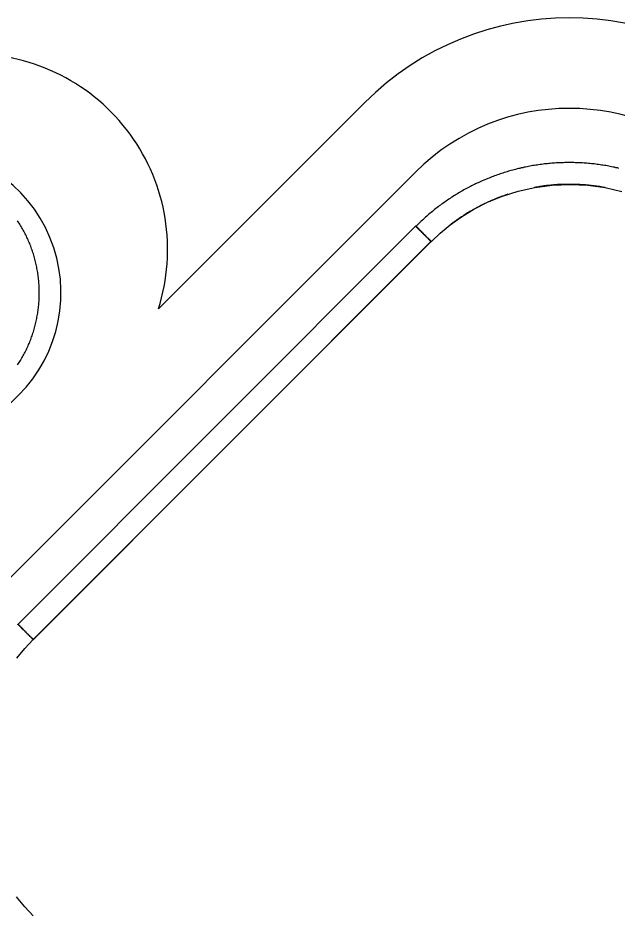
# Paper-space layout 'Sample Network Drawing - A1 Sheet' of a CAD drawing. Extents: x 49 to 806, y 22 to 564.
# Drawn here: x 721.231 to 722.06, y 242.193 to 243.426 of the extents above; entities that cross this region are included whole.
import ezdxf

# ---------------------------------------------------------------- set-up
doc = ezdxf.new("R2010")
doc.units = 0
doc.layers.add('N-EQPM', color=4, linetype='Continuous', lineweight=25)

psp = doc.layouts.new('Sample Network Drawing - A1 Sheet')

# ---------------------------------------------------------------- linework, layer by layer
at = {"layer": 'N-EQPM'}
for p, q in [((721.4249, 243.0239), (721.71, 243.309)), ((721.1557, 242.5883), (721.7807, 243.2133)), ((721.8019, 243.1171), (721.2519, 242.5671)), ((720.7042, 242.3772), (721.2317, 242.9047))]:
    psp.add_line(p, q, dxfattribs=at)
at = {"layer": 'N-EQPM', "flags": 128}
for points in [[(722.0612, 243.2182), (722.0592, 243.2187), (722.0572, 243.2191), (722.0552, 243.2196), (722.0532, 243.22), (722.0512, 243.2204), (722.0493, 243.2208), (722.0473, 243.2212), (722.0453, 243.2215), (722.0433, 243.2219), (722.0413, 243.2222), (722.0393, 243.2225), (722.0373, 243.2228), (722.0352, 243.2231), (722.0332, 243.2234), (722.0312, 243.2237), (722.0292, 243.2239), (722.0272, 243.2242), (722.0252, 243.2244), (722.0232, 243.2246), (722.0212, 243.2248), (722.0191, 243.225), (722.0171, 243.2252), (722.0151, 243.2253), (722.0131, 243.2255), (722.011, 243.2256), (722.009, 243.2257), (722.007, 243.2258), (722.005, 243.2259), (722.0029, 243.226), (722.0009, 243.226), (721.9989, 243.2261), (721.9968, 243.2261), (721.9948, 243.2261), (721.9928, 243.2261), (721.9908, 243.2261), (721.9887, 243.2261), (721.9867, 243.2261), (721.9847, 243.226), (721.9826, 243.226), (721.9806, 243.2259), (721.9786, 243.2258), (721.9766, 243.2257), (721.9745, 243.2256), (721.9725, 243.2255), (721.9705, 243.2253), (721.9685, 243.2252), (721.9664, 243.225), (721.9644, 243.2248), (721.9624, 243.2246), (721.9604, 243.2244), (721.9584, 243.2242), (721.9564, 243.2239), (721.9543, 243.2237), (721.9523, 243.2234), (721.9503, 243.2231), (721.9483, 243.2228), (721.9463, 243.2225), (721.9443, 243.2222), (721.9423, 243.2219), (721.9403, 243.2215), (721.9383, 243.2212), (721.9363, 243.2208), (721.9343, 243.2204), (721.9323, 243.22), (721.9304, 243.2196), (721.9284, 243.2191), (721.9264, 243.2187), (721.9244, 243.2182), (721.9224, 243.2178), (721.9205, 243.2173), (721.9185, 243.2168), (721.9165, 243.2163), (721.9146, 243.2157), (721.9126, 243.2152), (721.9107, 243.2147), (721.9087, 243.2141), (721.9068, 243.2135), (721.9048, 243.2129), (721.9029, 243.2123), (721.901, 243.2117), (721.899, 243.2111), (721.8971, 243.2104), (721.8952, 243.2098), (721.8933, 243.2091), (721.8914, 243.2084), (721.8895, 243.2077), (721.8875, 243.207), (721.8856, 243.2063), (721.8838, 243.2056), (721.8819, 243.2048), (721.88, 243.2041), (721.8781, 243.2033), (721.8762, 243.2025), (721.8744, 243.2017), (721.8725, 243.2009), (721.8707, 243.2001), (721.8688, 243.1993), (721.867, 243.1984), (721.8651, 243.1976), (721.8633, 243.1967), (721.8615, 243.1958), (721.8596, 243.1949), (721.8578, 243.194), (721.856, 243.1931), (721.8542, 243.1921), (721.8524, 243.1912), (721.8506, 243.1903), (721.8488, 243.1893), (721.8471, 243.1883), (721.8453, 243.1873), (721.8435, 243.1863), (721.8418, 243.1853), (721.84, 243.1842), (721.8383, 243.1832), (721.8366, 243.1822), (721.8348, 243.1811), (721.8331, 243.18), (721.8314, 243.1789), (721.8297, 243.1778), (721.828, 243.1767), (721.8263, 243.1756), (721.8246, 243.1744), (721.8229, 243.1733), (721.8213, 243.1721), (721.8196, 243.171), (721.818, 243.1698), (721.8163, 243.1686), (721.8147, 243.1674), (721.813, 243.1662), (721.8114, 243.165), (721.8098, 243.1637), (721.8082, 243.1625), (721.8066, 243.1612), (721.805, 243.16), (721.8035, 243.1587), (721.8019, 243.1574), (721.8003, 243.1561), (721.7988, 243.1548), (721.7972, 243.1535), (721.7957, 243.1522), (721.7942, 243.1508), (721.7927, 243.1495), (721.7912, 243.1481), (721.7897, 243.1467), (721.7882, 243.1453), (721.7867, 243.1439), (721.7852, 243.1425), (721.7838, 243.1411), (721.7823, 243.1397), (721.7809, 243.1383), (721.7809, 243.1383), (721.7809, 243.1382), (721.781, 243.1382), (721.781, 243.1382), (721.7811, 243.1381), (721.7811, 243.138), (721.7812, 243.138), (721.7813, 243.1379), (721.7814, 243.1378), (721.7815, 243.1377), (721.7816, 243.1376), (721.7817, 243.1375), (721.7818, 243.1374), (721.7819, 243.1372), (721.7821, 243.1371), (721.7823, 243.1369), (721.7824, 243.1367), (721.7826, 243.1366), (721.7828, 243.1364), (721.7829, 243.1362), (721.7831, 243.136), (721.7834, 243.1358), (721.7836, 243.1356), (721.7838, 243.1354), (721.784, 243.1351), (721.7843, 243.1349), (721.7845, 243.1346), (721.7848, 243.1344), (721.785, 243.1341), (721.7853, 243.1339), (721.7856, 243.1336), (721.7859, 243.1333), (721.7862, 243.133), (721.7865, 243.1327), (721.7868, 243.1324), (721.7871, 243.1321), (721.7874, 243.1318), (721.7877, 243.1314), (721.7881, 243.1311), (721.7884, 243.1308), (721.7888, 243.1304), (721.7891, 243.13), (721.7895, 243.1297), (721.7898, 243.1293), (721.7902, 243.1289), (721.7906, 243.1286), (721.791, 243.1282), (721.7913, 243.1278), (721.7917, 243.1274), (721.7921, 243.127), (721.7925, 243.1266), (721.7929, 243.1262), (721.7933, 243.1258), (721.7938, 243.1254), (721.7942, 243.125), (721.7946, 243.1246), (721.795, 243.1241), (721.7955, 243.1237), (721.7959, 243.1233), (721.7963, 243.1228), (721.7967, 243.1224), (721.7972, 243.122), (721.7976, 243.1215), (721.798, 243.1211), (721.7985, 243.1206), (721.7989, 243.1202), (721.7994, 243.1198), (721.7998, 243.1193), (721.8003, 243.1189), (721.8007, 243.1184), (721.8012, 243.118), (721.8016, 243.1175), (721.8021, 243.1171), (721.8144, 243.1287), (721.8283, 243.1401), (721.8438, 243.1512), (721.861, 243.1618), (721.8799, 243.1713), (721.9002, 243.1798), (721.922, 243.1867), (721.9451, 243.1919), (721.9692, 243.1951), (721.9939, 243.1961), (722.0185, 243.1949), (722.0425, 243.1915), (722.0653, 243.1862)], [(722.0425, 243.1915), (722.0405, 243.1919), (722.0386, 243.1922), (722.0367, 243.1926), (722.0347, 243.1929), (722.0328, 243.1932), (722.0309, 243.1934), (722.0289, 243.1937), (722.027, 243.194), (722.025, 243.1942), (722.0231, 243.1944), (722.0211, 243.1947), (722.0192, 243.1949), (722.0172, 243.195), (722.0153, 243.1952), (722.0133, 243.1954), (722.0113, 243.1955), (722.0094, 243.1956), (722.0074, 243.1958), (722.0055, 243.1959), (722.0035, 243.1959), (722.0016, 243.196), (721.9996, 243.1961), (721.9976, 243.1961), (721.9957, 243.1961), (721.9937, 243.1961), (721.9918, 243.1961), (721.9899, 243.1961), (721.988, 243.1961), (721.9861, 243.1961), (721.9842, 243.196), (721.9823, 243.1959), (721.9804, 243.1959), (721.9785, 243.1958), (721.9766, 243.1957), (721.9747, 243.1955), (721.9728, 243.1954), (721.9709, 243.1953), (721.969, 243.1951), (721.9671, 243.1949), (721.9652, 243.1947), (721.9633, 243.1945), (721.9614, 243.1943), (721.9595, 243.1941), (721.9577, 243.1939), (721.9558, 243.1936), (721.9539, 243.1933), (721.952, 243.193), (721.9501, 243.1927), (721.9482, 243.1924), (721.9464, 243.1921), (721.9445, 243.1918)], [(721.9076, 243.1823), (721.9057, 243.1817), (721.9039, 243.1811), (721.9021, 243.1804), (721.9004, 243.1798), (721.8986, 243.1791), (721.8968, 243.1785), (721.895, 243.1778), (721.8932, 243.1771), (721.8915, 243.1764), (721.8897, 243.1756), (721.888, 243.1749), (721.8862, 243.1742), (721.8845, 243.1734), (721.8827, 243.1726), (721.881, 243.1719), (721.8792, 243.171), (721.8775, 243.1702), (721.8758, 243.1694), (721.8741, 243.1686), (721.8724, 243.1677), (721.8707, 243.1669), (721.869, 243.166), (721.8673, 243.1651), (721.8656, 243.1642), (721.8639, 243.1633), (721.8621, 243.1624), (721.8605, 243.1614), (721.8588, 243.1605), (721.8571, 243.1595), (721.8554, 243.1585), (721.8537, 243.1575), (721.8521, 243.1565), (721.8504, 243.1555), (721.8487, 243.1544), (721.8471, 243.1534), (721.8455, 243.1523), (721.8438, 243.1513), (721.8422, 243.1502), (721.8406, 243.1491), (721.839, 243.148), (721.8374, 243.1469), (721.8358, 243.1457), (721.8343, 243.1446), (721.8327, 243.1434), (721.8311, 243.1423), (721.8296, 243.1411), (721.828, 243.1399)], [(721.2303, 242.9465), (721.2313, 242.9481), (721.2323, 242.9497), (721.2333, 242.9513), (721.2343, 242.9529), (721.2353, 242.9545), (721.2362, 242.9562), (721.2372, 242.9578), (721.2381, 242.9594), (721.239, 242.9611), (721.2399, 242.9628), (721.2407, 242.9644), (721.2416, 242.9661), (721.2424, 242.9678), (721.2432, 242.9695), (721.244, 242.9712), (721.2448, 242.9729), (721.2455, 242.9747), (721.2463, 242.9764), (721.247, 242.9781), (721.2477, 242.9799), (721.2484, 242.9817), (721.249, 242.9834), (721.2497, 242.9852), (721.2503, 242.987), (721.2509, 242.9888), (721.2515, 242.9905), (721.2521, 242.9923), (721.2526, 242.9941), (721.2532, 242.9959), (721.2537, 242.9978), (721.2542, 242.9996), (721.2547, 243.0014), (721.2551, 243.0032), (721.2556, 243.005), (721.256, 243.0069), (721.2564, 243.0087), (721.2568, 243.0106), (721.2571, 243.0124), (721.2575, 243.0143), (721.2578, 243.0161), (721.2581, 243.018), (721.2584, 243.0199), (721.2587, 243.0217), (721.2589, 243.0236), (721.2591, 243.0255), (721.2593, 243.0273), (721.2595, 243.0292), (721.2597, 243.0311), (721.2598, 243.033), (721.2599, 243.0348), (721.2601, 243.0367), (721.2601, 243.0386), (721.2602, 243.0405), (721.2603, 243.0424), (721.2603, 243.0443), (721.2603, 243.0462), (721.2603, 243.048), (721.2603, 243.0499), (721.2602, 243.0518), (721.2601, 243.0537), (721.2601, 243.0556), (721.2599, 243.0574), (721.2598, 243.0593), (721.2597, 243.0612), (721.2595, 243.0631), (721.2593, 243.065), (721.2591, 243.0668), (721.2589, 243.0687), (721.2587, 243.0706), (721.2584, 243.0724), (721.2581, 243.0743), (721.2578, 243.0762), (721.2575, 243.078), (721.2571, 243.0799), (721.2568, 243.0817), (721.2564, 243.0836), (721.256, 243.0854), (721.2556, 243.0872), (721.2551, 243.0891), (721.2547, 243.0909), (721.2542, 243.0927), (721.2537, 243.0946), (721.2532, 243.0964), (721.2526, 243.0982), (721.2521, 243.1), (721.2515, 243.1018), (721.2509, 243.1036), (721.2503, 243.1053), (721.2497, 243.1071), (721.249, 243.1089), (721.2484, 243.1107), (721.2477, 243.1124), (721.247, 243.1142), (721.2463, 243.1159), (721.2455, 243.1176), (721.2448, 243.1194), (721.244, 243.1211), (721.2432, 243.1228), (721.2424, 243.1245), (721.2416, 243.1262), (721.2407, 243.1279), (721.2399, 243.1295), (721.239, 243.1312), (721.2381, 243.1329), (721.2372, 243.1345), (721.2362, 243.1361), (721.2353, 243.1378), (721.2343, 243.1394), (721.2333, 243.141), (721.2323, 243.1426), (721.2313, 243.1442), (721.2303, 243.1457)], [(721.7804, 243.1383), (721.231, 242.5883)], [(721.2521, 242.5671), (721.8015, 243.1171)], [(721.2292, 242.5413), (721.2404, 242.5549), (721.2518, 242.5671), (721.2512, 242.5677), (721.2505, 242.5683), (721.2499, 242.569), (721.2493, 242.5696), (721.2486, 242.5702), (721.248, 242.5709), (721.2474, 242.5715), (721.2467, 242.5721), (721.2461, 242.5728), (721.2455, 242.5734), (721.2449, 242.574), (721.2443, 242.5746), (721.2437, 242.5752), (721.2431, 242.5758), (721.2425, 242.5763), (721.242, 242.5769), (721.2414, 242.5775), (721.2408, 242.5781), (721.2403, 242.5786), (721.2397, 242.5791), (721.2392, 242.5796), (721.2387, 242.5802), (721.2382, 242.5807), (721.2378, 242.5811), (721.2373, 242.5816), (721.2368, 242.5821), (721.2364, 242.5825), (721.2359, 242.5829), (721.2355, 242.5834), (721.2351, 242.5838), (721.2347, 242.5842), (721.2343, 242.5845), (721.234, 242.5849), (721.2337, 242.5852), (721.2333, 242.5856), (721.233, 242.5859), (721.2328, 242.5861), (721.2325, 242.5864), (721.2322, 242.5867), (721.232, 242.5869), (721.2318, 242.5871), (721.2316, 242.5873), (721.2314, 242.5875), (721.2312, 242.5876), (721.2311, 242.5878), (721.231, 242.5879), (721.2308, 242.588), (721.2308, 242.5881), (721.2307, 242.5882), (721.2307, 242.5882), (721.2306, 242.5883)], [(721.2518, 242.1853), (721.2402, 242.1976), (721.2288, 242.2115)]]:
    psp.add_lwpolyline(points, dxfattribs=at)
psp.add_lwpolyline([(721.2521, 242.5671), (721.8015, 243.1171), (721.8008, 243.1178), (721.8001, 243.1186), (721.7993, 243.1193), (721.7986, 243.12), (721.7979, 243.1207), (721.7971, 243.1215), (721.7964, 243.1222), (721.7957, 243.1229), (721.795, 243.1236), (721.7943, 243.1243), (721.7936, 243.125), (721.7929, 243.1257), (721.7922, 243.1263), (721.7916, 243.127), (721.791, 243.1277), (721.7903, 243.1283), (721.7897, 243.1289), (721.7891, 243.1295), (721.7885, 243.1301), (721.7879, 243.1307), (721.7874, 243.1313), (721.7868, 243.1318), (721.7863, 243.1323), (721.7858, 243.1328), (721.7853, 243.1333), (721.7849, 243.1338), (721.7844, 243.1342), (721.784, 243.1347), (721.7836, 243.1351), (721.7832, 243.1354), (721.7828, 243.1358), (721.7825, 243.1361), (721.7822, 243.1364), (721.7819, 243.1368), (721.7816, 243.137), (721.7814, 243.1372), (721.7812, 243.1374), (721.781, 243.1376), (721.7808, 243.1378), (721.7807, 243.138), (721.7806, 243.1381), (721.7805, 243.1382), (721.7804, 243.1382), (721.7804, 243.1383), (721.231, 242.5883), (721.231, 242.5882), (721.2311, 242.5882), (721.2312, 242.5881), (721.2313, 242.588), (721.2314, 242.5878), (721.2316, 242.5877), (721.2318, 242.5875), (721.232, 242.5872), (721.2322, 242.587), (721.2325, 242.5868), (721.2328, 242.5865), (721.2331, 242.5862), (721.2334, 242.5858), (721.2338, 242.5855), (721.2341, 242.5851), (721.2346, 242.5847), (721.235, 242.5843), (721.2355, 242.5838), (721.2359, 242.5833), (721.2364, 242.5829), (721.2369, 242.5824), (721.2374, 242.5819), (721.238, 242.5813), (721.2385, 242.5807), (721.2391, 242.5801), (721.2397, 242.5796), (721.2403, 242.579), (721.2409, 242.5784), (721.2415, 242.5777), (721.2422, 242.577), (721.2428, 242.5764), (721.2435, 242.5757), (721.2442, 242.5751), (721.2449, 242.5744), (721.2456, 242.5736), (721.2463, 242.573), (721.247, 242.5722), (721.2477, 242.5715), (721.2485, 242.5708), (721.2492, 242.57), (721.2499, 242.5693), (721.2507, 242.5686), (721.2514, 242.5678)], close=True, dxfattribs=at)
at = {"layer": 'N-EQPM'}
for centre, radius, start, end in [((721.9928, 243.0261), 0.4, 45, 135), ((721.1677, 243.1061), 0.27, 342.266, 90), ((721.9928, 243.0011), 0.3, 45, 135), ((721.0903, 243.0461), 0.2, 315, 90)]:
    psp.add_arc(centre, radius, start, end, dxfattribs=at)

doc.saveas('drawing.dxf')
